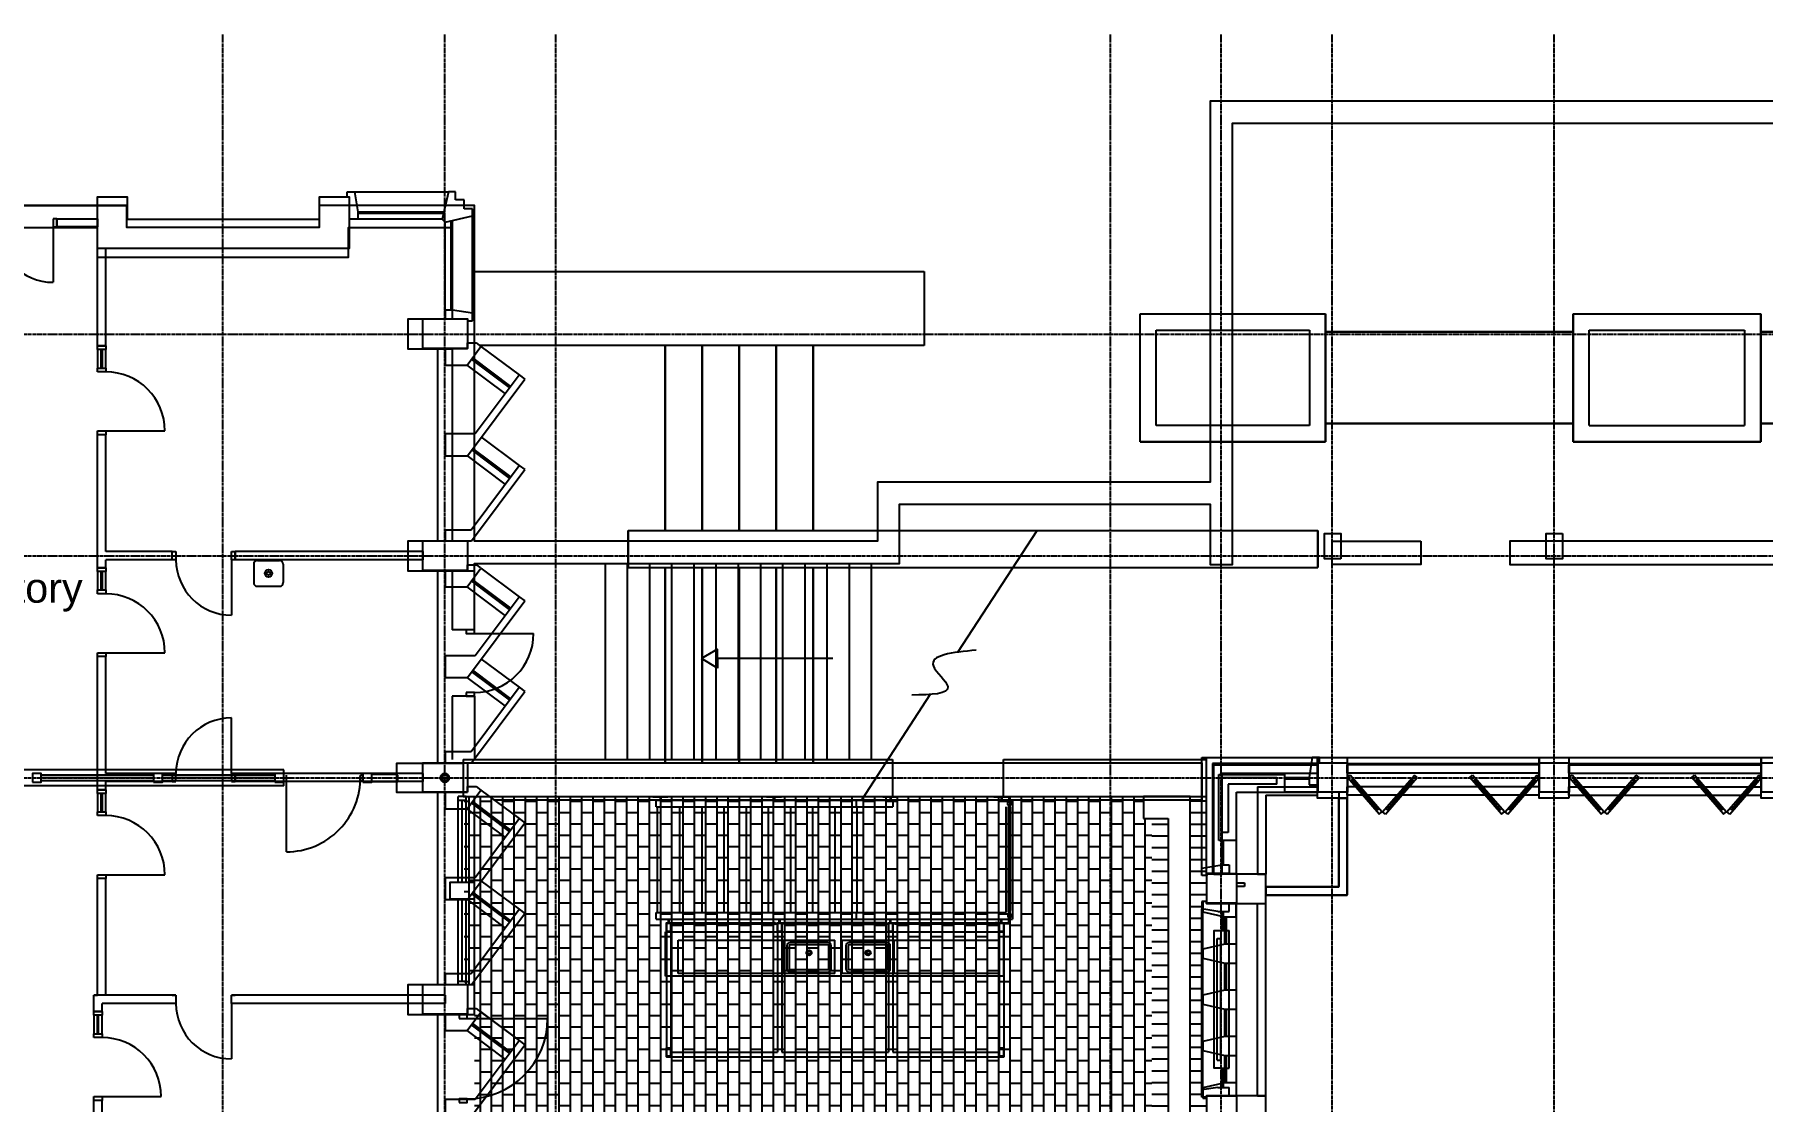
# Model space of a CAD drawing. Header units: millimetres. Extents: x -58291 to 85267, y -25390 to 74943.
# Drawn here: x -41080 to -17716, y 53401 to 67826 of the extents above; entities that cross this region are included whole.
import ezdxf

# ---------------------------------------------------------------- set-up
doc = ezdxf.new("R2010")
doc.units = ezdxf.units.MM
doc.linetypes.add('PCENTRE', pattern=[50.8, 31.75, -6.35, 6.35, -6.35])
doc.linetypes.add('PCENTRE2', pattern=[28.575, 19.05, -3.175, 3.175, -3.175])
for name, color, linetype in [('Basement 01 - Curtain Walls', 1, 'Continuous'), ('Basement 01 - Doors Windows and Openings', 1, 'Continuous'), ('Basement 01 - General', 1, 'Continuous'), ('Basement 01 - Hatch', 1, 'Continuous'), ('Basement 01 - Multi-View Blocks', 2, 'Continuous'), ('Basement 01 - Railings', 2, 'Continuous'), ('Basement 01 - Stairs', 8, 'Continuous'), ('Basement 01 - Structural Members', 5, 'Continuous'), ('Basement 01 - Text and Leaders', 1, 'Continuous'), ('Basement 01 - Walls', 3, 'Continuous'), ('Basement 02 - Multi-View Blocks', 2, 'Continuous'), ('Boundaries_and_building_grids', 140, 'PCENTRE2'), ('BRICK_WALLS_P4', 1, 'Continuous'), ('COLUMNS_P5', 5, 'Continuous'), ('DR', 8, 'Continuous'), ('LIFTS AND STAIRS', 8, 'Continuous'), ('SITE', 1, 'Continuous'), ('WA_EXT', 7, 'Continuous'), ('WN', 4, 'Continuous')]:
    doc.layers.add(name, color=color, linetype=linetype)
doc.styles.add('Arial1', font='arial.ttf')

msp = doc.modelspace()

# ---------------------------------------------------------------- hatches: boundary and pattern name
at = {"layer": 'Basement 01 - Hatch', "linetype": 'Continuous', "lineweight": -3}
h = msp.add_hatch(dxfattribs=at)
h.set_pattern_fill('AR-B816', color=8, scale=0.75, angle=90, style=0)
h.paths.add_polyline_path([(-26083, 57526), (-26083, 57226), (-25973, 57226), (-25973, 42852), (-26433, 42852), (-26433, 43459), (-26333, 43459), (-26333, 43859), (-27700, 45226), (-28100, 45226), (-28100, 45126), (-32466, 45126), (-32466, 45226), (-32866, 45226), (-34233, 43859), (-34233, 43476), (-34133, 43459), (-34133, 41476), (-34233, 41476), (-34233, 41296), (-35133, 41296), (-35133, 41476), (-35383, 41476), (-35383, 42576), (-35133, 42576), (-35133, 42976), (-35273, 42976), (-35273, 45576), (-35133, 45576), (-35133, 45976), (-35273, 45976), (-35273, 48576), (-35133, 48576), (-35133, 48976), (-35273, 48976), (-35273, 51576), (-35133, 51576), (-35133, 54976), (-35273, 54976), (-35273, 57526)])
h = msp.add_hatch(dxfattribs=at)
h.set_pattern_fill('ANSI31', color=8, scale=50, angle=315, style=0)
h.paths.add_polyline_path([(-25453, 57526), (-25233, 57526), (-25233, 56107), (-25283, 56107), (-25283, 53444), (-25233, 53444), (-25233, 53107), (-25283, 53107), (-25283, 50444), (-25233, 50444), (-25233, 50107), (-25283, 50107), (-25283, 47444), (-25233, 47444), (-25233, 42852), (-25453, 42852)])
h = msp.add_hatch(dxfattribs=at)
h.set_pattern_fill('ANSI31', color=8, scale=50, angle=315, style=0)
h.paths.add_polyline_path([(-25973, 57226), (-25753, 57226), (-25753, 42852), (-25973, 42852)])

# ---------------------------------------------------------------- linework, layer by layer
at = {"layer": 'Basement 01 - Curtain Walls', "color": 3, "linetype": 'Continuous', "lineweight": -3}
for p, q in [((-35283, 58026, -4600), (-35283, 57526, -4600)), ((-35283, 58026, -4600), (-29478, 58026, -4600)), ((-29478, 58026, -4600), (-29478, 57526, -4600)), ((-27978, 57526, -4600), (-27978, 58026, -4600)), ((-27978, 58026, -4600), (-25233, 58026, -4600)), ((-25233, 58051, -4600), (-23733, 58051, -4600)), ((-25233, 56476, -4600), (-25233, 58051, -4600)), ((-23733, 57971, -4600), (-25153, 57971, -4600)), ((-25153, 57971, -4600), (-25153, 56476, -4600)), ((-25133, 56476, -4600), (-25133, 57951, -4600)), ((-25133, 57951, -4600), (-23733, 57951, -4600)), ((-23733, 58051, -4600), (-23733, 57971, -4600)), ((-23733, 57841, -4600), (-23733, 57951, -4600)), ((-23333, 58051, -4600), (-23333, 57971, -4600)), ((-23333, 58051, -4600), (-20733, 58051, -4600)), ((-23333, 57971, -4600), (-20733, 57971, -4600)), ((-23333, 57841, -4600), (-23333, 57951, -4600)), ((-20733, 57951, -4600), (-23333, 57951, -4600)), ((-20733, 58051, -4600), (-20733, 57971, -4600)), ((-20733, 57841, -4600), (-20733, 57951, -4600)), ((-20333, 58051, -4600), (-20333, 57971, -4600)), ((-20333, 58051, -4600), (-17733, 58051, -4600)), ((-20333, 57971, -4600), (-17733, 57971, -4600)), ((-20333, 57841, -4600), (-20333, 57951, -4600)), ((-20333, 57951, -4600), (-17733, 57951, -4600)), ((-17733, 58051, -4600), (-17733, 57971, -4600)), ((-17733, 57841, -4600), (-17733, 57951, -4600)), ((-25023, 56476, -4600), (-25023, 57841, -4600)), ((-25023, 57841, -4600), (-23733, 57841, -4600)), ((-20733, 57841, -4600), (-23333, 57841, -4600)), ((-20333, 57841, -4600), (-17733, 57841, -4600)), ((-35283, 57526, -4600), (-29478, 57526, -4600)), ((-29478, 57526, -4600), (-27978, 57526, -4600)), ((-27978, 57526, -4600), (-25233, 57526, -4600)), ((-25153, 56476, -4600), (-25233, 56476, -4600)), ((-25133, 56476, -4600), (-25023, 56476, -4600)), ((-25283, 56107, -4600), (-25233, 56107, -4600)), ((-25283, 56107, -4600), (-25283, 55965, -4600)), ((-24833, 55897, -4600), (-24833, 56076, -4600)), ((-25283, 55965, -4600), (-24983, 55897, -4600)), ((-24983, 55897, -4600), (-24833, 55897, -4600)), ((-24983, 55529, -4600), (-25283, 55461, -4600)), ((-25283, 55461, -4600), (-25283, 55340, -4600)), ((-24833, 55529, -4600), (-24983, 55529, -4600)), ((-24833, 55529, -4600), (-24833, 55272, -4600)), ((-25283, 55340, -4600), (-24983, 55272, -4600)), ((-24983, 55272, -4600), (-24833, 55272, -4600)), ((-24983, 54904, -4600), (-25283, 54836, -4600)), ((-25283, 54836, -4600), (-25283, 54715, -4600)), ((-25283, 54715, -4600), (-24983, 54647, -4600)), ((-24833, 54904, -4600), (-24983, 54904, -4600)), ((-24983, 54647, -4600), (-24833, 54647, -4600)), ((-24983, 54279, -4600), (-25283, 54211, -4600)), ((-25283, 54211, -4600), (-25283, 54090, -4600)), ((-24833, 54279, -4600), (-24983, 54279, -4600)), ((-25283, 54090, -4600), (-24983, 54022, -4600)), ((-24983, 54022, -4600), (-24833, 54022, -4600)), ((-24983, 53654, -4600), (-25283, 53586, -4600)), ((-25283, 53586, -4600), (-25283, 53444, -4600)), ((-24833, 53654, -4600), (-24983, 53654, -4600)), ((-24833, 53654, -4600), (-24833, 53476, -4600)), ((-25283, 53444, -4600), (-25233, 53444, -4600)), ((-25233, 53476, -4600), (-24833, 53476, -4600)), ((-25233, 53444, -4600), (-25233, 53476, -4600))]:
    msp.add_line(p, q, dxfattribs=at)
at = {"layer": 'Basement 01 - Curtain Walls', "color": 3, "linetype": 'Continuous', "lineweight": -3, "elevation": -4600}
msp.add_lwpolyline([(-24833, 56076), (-25233, 56076), (-25233, 56107)], dxfattribs=at)
at = {"layer": 'Basement 01 - Doors Windows and Openings', "color": 1, "linetype": 'Continuous', "lineweight": -3}
for p, q in [((-35133, 59729, -4600), (-34333, 59729, -4600)), ((-25283, 53586, -4600), (-25283, 55965, -4600)), ((-24983, 55529, -4600), (-24983, 55897, -4600)), ((-24963, 55529, -4600), (-24963, 55897, -4600)), ((-24833, 55897, -4600), (-24833, 53654, -4600)), ((-24983, 54904, -4600), (-24983, 55272, -4600)), ((-24963, 54904, -4600), (-24963, 55272, -4600)), ((-24833, 55272, -4600), (-24833, 54904, -4600)), ((-35230, 54524, -4600), (-34142, 54524, -4600)), ((-24983, 54279, -4600), (-24983, 54647, -4600)), ((-24963, 54279, -4600), (-24963, 54647, -4600)), ((-24833, 54647, -4600), (-24833, 54279, -4600)), ((-24983, 53654, -4600), (-24983, 54022, -4600)), ((-24963, 53654, -4600), (-24963, 54022, -4600)), ((-24833, 54022, -4600), (-24833, 53654, -4600))]:
    msp.add_line(p, q, dxfattribs=at)
at = {"layer": 'Basement 01 - Doors Windows and Openings', "color": 1, "linetype": 'Continuous', "ltscale": 0.2}
for p, q in [((-39470, 57814, -4600), (-40990, 57814, -4600)), ((-39470, 57776, -4600), (-40990, 57776, -4600)), ((-39470, 57738, -4600), (-40990, 57738, -4600)), ((-37830, 57814, -4600), (-39350, 57814, -4600)), ((-37830, 57776, -4600), (-39350, 57776, -4600)), ((-37830, 57738, -4600), (-39350, 57738, -4600))]:
    msp.add_line(p, q, dxfattribs=at)
at = {"layer": 'Basement 01 - Doors Windows and Openings', "color": 1, "linetype": 'Continuous', "lineweight": -3, "ltscale": 0.2}
for p, q in [((-37710, 57738, -4600), (-37710, 57814, -4600)), ((-37675, 57738, -4600), (-37675, 57814, -4600)), ((-37675, 56776, -4600), (-37675, 57814, -4600))]:
    msp.add_line(p, q, dxfattribs=at)
at = {"layer": 'Basement 01 - Doors Windows and Openings', "color": 1, "linetype": 'Continuous'}
for p, q in [((-35353, 56361, -4600), (-35353, 57526, -4600)), ((-35243, 57526, -4600), (-35353, 57526, -4600)), ((-35243, 56361, -4600), (-35243, 57526, -4600)), ((-35133, 54976, -4600), (-35133, 57526, -4600)), ((-35353, 57476, -4600), (-35243, 57476, -4600)), ((-35298, 56361, -4600), (-35298, 57476, -4600)), ((-35353, 54976, -4600), (-35353, 56141, -4600)), ((-35298, 55026, -4600), (-35298, 56141, -4600)), ((-35243, 54976, -4600), (-35243, 56141, -4600)), ((-35353, 55026, -4600), (-35243, 55026, -4600)), ((-35243, 54976, -4600), (-35353, 54976, -4600))]:
    msp.add_line(p, q, dxfattribs=at)
at = {"layer": 'Basement 01 - Doors Windows and Openings', "color": 1, "linetype": 'Continuous', "lineweight": -3, "elevation": -4600}
for points in [[(-35243, 59779), (-35243, 59729), (-35133, 59729), (-35133, 59779), (-35243, 59779)], [(-35243, 58929), (-35243, 58879), (-35133, 58879), (-35133, 58929), (-35243, 58929)]]:
    msp.add_lwpolyline(points, dxfattribs=at)
at = {"layer": 'Basement 01 - Doors Windows and Openings', "color": 1, "linetype": 'Continuous', "lineweight": -3, "ltscale": 0.2, "elevation": -4600}
for points in [[(-36675, 57814), (-36640, 57814), (-36640, 57738), (-36675, 57738)], [(-35340, 54524), (-35230, 54524), (-35230, 54574), (-35340, 54574)], [(-35340, 53386), (-35230, 53386), (-35230, 53436), (-35340, 53436)]]:
    msp.add_lwpolyline(points, close=True, dxfattribs=at)
at = {"layer": 'Basement 01 - Doors Windows and Openings', "color": 1, "linetype": 'Continuous', "lineweight": -3}
for centre, radius in [((-35133, 59729, -4600), 800), ((-35230, 54524, -4600), 1088)]:
    msp.add_arc(centre, radius, 270, 0, dxfattribs=at)
at = {"layer": 'Basement 01 - Doors Windows and Openings', "color": 1, "linetype": 'Continuous', "lineweight": -3, "ltscale": 0.2}
msp.add_arc((-37675, 57776, -4600), 1000, 270, 1.0888, dxfattribs=at)
at = {"layer": 'Basement 01 - General', "color": 2, "linetype": 'Continuous', "lineweight": -3}
for p, q in [((-26083, 57526, -4600), (-26083, 57226, -4600)), ((-25453, 57526, -4600), (-26083, 57526, -4600)), ((-25453, 42852, -4600), (-25453, 57526, -4600)), ((-26083, 57226, -4600), (-25753, 57226, -4600)), ((-25753, 57226, -4600), (-25753, 42852, -4600))]:
    msp.add_line(p, q, dxfattribs=at)
at = {"layer": 'Basement 01 - Multi-View Blocks', "color": 2, "linetype": 'Continuous', "lineweight": -3, "ltscale": 0.2}
for p, q in [((-38117, 60666, -4600), (-38117, 60416, -4600)), ((-38067, 60716, -4600), (-37767, 60716, -4600)), ((-37717, 60666, -4600), (-37717, 60416, -4600)), ((-38067, 60366, -4600), (-37767, 60366, -4600))]:
    msp.add_line(p, q, dxfattribs=at)
for radius in [50, 25]:
    msp.add_circle((-37917, 60541, -4600), radius, dxfattribs=at)
for centre, start, end in [((-38067, 60666, -4600), 90, 180), ((-37767, 60666, -4600), 0, 90), ((-38067, 60416, -4600), 180, 270), ((-37767, 60416, -4600), 270, 0)]:
    msp.add_arc(centre, 50, start, end, dxfattribs=at)
at = {"layer": 'Basement 01 - Railings', "ltscale": 5}
for p, q in [((-32535, 55696, -4600), (-32535, 54126, -4600)), ((-32475, 55696, -4600), (-32475, 54126, -4600)), ((-31035, 55696, -4600), (-31035, 54066, -4600)), ((-30975, 55696, -4600), (-30975, 54066, -4600)), ((-29535, 55696, -4600), (-29535, 54066, -4600)), ((-29475, 55696, -4600), (-29475, 54066, -4600)), ((-28035, 55696, -4600), (-28035, 54006, -4600)), ((-27975, 55696, -4600), (-27975, 54006, -4600)), ((-32535, 54006, -4600), (-32475, 54006, -4600)), ((-32475, 54066, -4600), (-31035, 54066, -4600)), ((-32475, 54006, -4600), (-28035, 54006, -4600)), ((-30975, 54066, -4600), (-29535, 54066, -4600)), ((-30350, 54006, -4600), (-30270, 54006, -4600)), ((-29475, 54066, -4600), (-28035, 54066, -4600)), ((-28035, 54006, -4600), (-27975, 54006, -4600))]:
    msp.add_line(p, q, dxfattribs=at)
at = {"layer": 'Basement 01 - Railings', "ltscale": 0.2, "elevation": -4600}
for points in [[(-32475, 54126), (-32475, 54006), (-32535, 54006), (-32535, 54126)], [(-32480, 54121), (-32480, 54011), (-32530, 54011), (-32530, 54121)], [(-27975, 54126), (-27975, 54006), (-28035, 54006), (-28035, 54126)], [(-27980, 54121), (-27980, 54011), (-28030, 54011), (-28030, 54121)]]:
    msp.add_lwpolyline(points, close=True, dxfattribs=at)
at = {"layer": 'Basement 01 - Stairs', "color": 8, "linetype": 'Continuous', "lineweight": -3}
for p, q in [((-33366, 60676, -4600), (-33366, 58026, -4600)), ((-33066, 60676, -4600), (-33066, 58026, -4600)), ((-32766, 60676, -4600), (-32766, 58026, -4600)), ((-32466, 60676, -4600), (-32466, 58026, -4600)), ((-32166, 60676, -4600), (-32166, 58026, -4600)), ((-31866, 60676, -4600), (-31866, 58026, -4600)), ((-31566, 60676, -4600), (-31566, 58026, -4600)), ((-31266, 60676, -4600), (-31266, 58026, -4600)), ((-30966, 60676, -4600), (-30966, 58026, -4600)), ((-30666, 60676, -4600), (-30666, 58026, -4600)), ((-30366, 60676, -4600), (-30366, 58026, -4600)), ((-30066, 60661, -4600), (-30066, 58026, -4600)), ((-29766, 60676, -4600), (-29766, 58026, -4600)), ((-31845, 59517, -4600), (-32060, 59389, -4600)), ((-31845, 59261, -4600), (-32060, 59389, -4600)), ((-31845, 59389, -4600), (-31845, 59517, -4600)), ((-31845, 59389, -4600), (-31845, 59261, -4600)), ((-30286, 59389, -4600), (-31845, 59389, -4600))]:
    msp.add_line(p, q, dxfattribs=at)
at = {"layer": 'Basement 01 - Stairs', "color": 5, "ltscale": 0.2}
for p, q in [((-32620, 57516, -4600), (-32620, 57476, -4600)), ((-32610, 57516, -4600), (-32610, 57476, -4600)), ((-31084, 57516, -4600), (-31084, 57476, -4600)), ((-31074, 57516, -4600), (-31074, 57476, -4600)), ((-29510, 57516, -4600), (-29510, 57476, -4600)), ((-29500, 57516, -4600), (-29500, 57476, -4600)), ((-28010, 57516, -4600), (-28010, 57476, -4600)), ((-28000, 57516, -4600), (-28000, 57476, -4600)), ((-32510, 55816, -4600), (-32510, 55866, -4600)), ((-32500, 55816, -4600), (-32500, 55866, -4600)), ((-31010, 55816, -4600), (-31010, 55866, -4600)), ((-31000, 55816, -4600), (-31000, 55866, -4600)), ((-29510, 55816, -4600), (-29510, 55866, -4600)), ((-29500, 55816, -4600), (-29500, 55866, -4600)), ((-28010, 55816, -4600), (-28010, 55866, -4600)), ((-28000, 55816, -4600), (-28000, 55866, -4600))]:
    msp.add_line(p, q, dxfattribs=at)
at = {"layer": 'Basement 01 - Stairs', "color": 8}
for p, q in [((-27905, 57526, -4600), (-27905, 57451, -4600)), ((-27895, 57526, -4600), (-27895, 57451, -4600)), ((-27910, 55961, -4600), (-27910, 57378, -4600)), ((-27905, 57381, -4600), (-27905, 57411, -4600)), ((-27895, 57381, -4600), (-27895, 57411, -4600)), ((-27890, 57361, -4600), (-27890, 55981, -4600)), ((-27905, 55961, -4600), (-27905, 55931, -4600)), ((-27905, 55811, -4600), (-27905, 55891, -4600)), ((-27895, 55961, -4600), (-27895, 55931, -4600)), ((-27895, 55801, -4600), (-27895, 55891, -4600)), ((-32445, 55811, -4600), (-32475, 55811, -4600)), ((-32445, 55801, -4600), (-32475, 55801, -4600)), ((-31065, 55796, -4600), (-32442, 55796, -4600)), ((-32425, 55816, -4600), (-31085, 55816, -4600)), ((-31065, 55811, -4600), (-31035, 55811, -4600)), ((-31065, 55801, -4600), (-31035, 55801, -4600)), ((-30945, 55811, -4600), (-30975, 55811, -4600)), ((-30945, 55801, -4600), (-30975, 55801, -4600)), ((-30945, 55796, -4600), (-29568, 55796, -4600)), ((-29585, 55816, -4600), (-30925, 55816, -4600)), ((-29565, 55811, -4600), (-29535, 55811, -4600)), ((-29565, 55801, -4600), (-29535, 55801, -4600)), ((-29445, 55811, -4600), (-29475, 55811, -4600)), ((-29445, 55801, -4600), (-29475, 55801, -4600)), ((-28065, 55796, -4600), (-29442, 55796, -4600)), ((-29425, 55816, -4600), (-28085, 55816, -4600)), ((-28065, 55811, -4600), (-28035, 55811, -4600)), ((-28065, 55801, -4600), (-28035, 55801, -4600)), ((-27905, 55811, -4600), (-27975, 55811, -4600)), ((-27895, 55801, -4600), (-27975, 55801, -4600))]:
    msp.add_line(p, q, dxfattribs=at)
at = {"layer": 'Basement 01 - Stairs', "ltscale": 0.2}
for p, q in [((-32675, 57386, -4600), (-32675, 57476, -4600)), ((-32675, 57476, -4600), (-29475, 57476, -4600)), ((-32675, 57386, -4600), (-29475, 57386, -4600)), ((-32655, 55956, -4600), (-32655, 57386, -4600)), ((-32355, 55956, -4600), (-32355, 57386, -4600)), ((-32055, 55956, -4600), (-32055, 57386, -4600)), ((-31755, 55956, -4600), (-31755, 57386, -4600)), ((-31455, 55956, -4600), (-31455, 57386, -4600)), ((-31155, 55956, -4600), (-31155, 57386, -4600)), ((-30855, 55956, -4600), (-30855, 57386, -4600)), ((-30555, 55956, -4600), (-30555, 57386, -4600)), ((-30255, 55956, -4600), (-30255, 57386, -4600)), ((-29965, 57386, -4600), (-29965, 57476, -4600)), ((-29955, 55956, -4600), (-29955, 57386, -4600)), ((-28065, 57476, -4600), (-29475, 57476, -4600)), ((-29475, 57476, -4600), (-29475, 57386, -4600)), ((-28035, 57476, -4600), (-27855, 57476, -4600)), ((-27945, 57386, -4600), (-27945, 55956, -4600)), ((-27855, 57476, -4600), (-27855, 55866, -4600)), ((-32675, 55956, -4600), (-27945, 55956, -4600)), ((-32675, 55866, -4600), (-32675, 55956, -4600)), ((-32675, 55866, -4600), (-27855, 55866, -4600)), ((-29965, 55866, -4600), (-29965, 55956, -4600))]:
    msp.add_line(p, q, dxfattribs=at)
at = {"layer": 'Basement 01 - Stairs'}
for p, q in [((-27899, 57378, -4600), (-27899, 55964, -4600)), ((-27896, 57378, -4600), (-27896, 55964, -4600)), ((-32442, 55810, -4600), (-31068, 55810, -4600)), ((-32442, 55807, -4600), (-31068, 55807, -4600)), ((-29568, 55810, -4600), (-30942, 55810, -4600)), ((-29568, 55807, -4600), (-30942, 55807, -4600)), ((-29442, 55810, -4600), (-28068, 55810, -4600)), ((-29442, 55807, -4600), (-28068, 55807, -4600))]:
    msp.add_line(p, q, dxfattribs=at)
at = {"layer": 'Basement 01 - Stairs', "color": 5, "ltscale": 0.2, "elevation": -4600}
for points in [[(-32515, 57516), (-32715, 57516), (-32715, 57526), (-32515, 57526)], [(-30979, 57516), (-31179, 57516), (-31179, 57526), (-30979, 57526)], [(-29405, 57516), (-29605, 57516), (-29605, 57526), (-29405, 57526)], [(-27905, 57516), (-28105, 57516), (-28105, 57526), (-27905, 57526)]]:
    msp.add_lwpolyline(points, close=True, dxfattribs=at)
at = {"layer": 'Basement 01 - Stairs', "ltscale": 0.2, "elevation": -4600}
for points in [[(-27920, 57451), (-27880, 57451), (-27880, 57411), (-27920, 57411)], [(-27890, 57361), (-27893, 57361), (-27893, 57378), (-27910, 57378), (-27910, 57381), (-27890, 57381)], [(-27920, 55891), (-27880, 55891), (-27880, 55931), (-27920, 55931)], [(-27890, 55981), (-27893, 55981), (-27893, 55964), (-27910, 55964), (-27910, 55961), (-27890, 55961)], [(-32475, 55816), (-32475, 55696), (-32535, 55696), (-32535, 55816)], [(-32480, 55811), (-32480, 55701), (-32530, 55701), (-32530, 55811)], [(-32425, 55816), (-32425, 55813), (-32442, 55813), (-32442, 55796), (-32445, 55796), (-32445, 55816)], [(-31085, 55816), (-31085, 55813), (-31068, 55813), (-31068, 55796), (-31065, 55796), (-31065, 55816)], [(-30975, 55816), (-30975, 55696), (-31035, 55696), (-31035, 55816)], [(-30980, 55811), (-30980, 55701), (-31030, 55701), (-31030, 55811)], [(-30925, 55816), (-30925, 55813), (-30942, 55813), (-30942, 55796), (-30945, 55796), (-30945, 55816)], [(-29585, 55816), (-29585, 55813), (-29568, 55813), (-29568, 55796), (-29565, 55796), (-29565, 55816)], [(-29475, 55816), (-29475, 55696), (-29535, 55696), (-29535, 55816)], [(-29480, 55811), (-29480, 55701), (-29530, 55701), (-29530, 55811)], [(-29425, 55816), (-29425, 55813), (-29442, 55813), (-29442, 55796), (-29445, 55796), (-29445, 55816)], [(-28085, 55816), (-28085, 55813), (-28068, 55813), (-28068, 55796), (-28065, 55796), (-28065, 55816)], [(-27975, 55816), (-27975, 55696), (-28035, 55696), (-28035, 55816)], [(-27980, 55811), (-27980, 55701), (-28030, 55701), (-28030, 55811)]]:
    msp.add_lwpolyline(points, close=True, dxfattribs=at)
at = {"layer": 'Basement 01 - Structural Members', "color": 5, "linetype": 'Continuous', "lineweight": -3, "extrusion": (0, 0, -1), "elevation": 4600}
for points in [[(-7917, 66926), (25183, 66926), (25183, 61776), (29683, 61776), (29683, 60976), (35133, 60976), (35133, 65516), (37233, 65516), (37233, 65216), (39833, 65216), (39833, 65516)], [(42833, 65216), (40233, 65216), (40233, 64816), (36833, 64816), (36833, 65216), (35433, 65216), (35433, 63976), (36033, 63976), (36033, 63576), (35433, 63576), (35433, 60976), (36033, 60976), (36033, 60576), (35133, 60576), (35133, 60676), (29383, 60676), (29383, 61476), (25183, 61476), (25183, 60661), (24883, 60661), (24883, 66626), (-7617, 66626)], [(43233, 65216), (43233, 65516), (39833, 65516), (43233, 65516), (43233, 65216), (45733, 65216), (45733, 65516), (47933, 65516), (47933, 60976), (50633, 60976), (50633, 36476)]]:
    msp.add_lwpolyline(points, dxfattribs=at)
for points in [[(22333, 60976), (22333, 60661), (23533, 60661), (23533, 60976)], [(16933, 60976), (21133, 60976), (21133, 60661), (16933, 60661)]]:
    msp.add_lwpolyline(points, close=True, dxfattribs=at)
at = {"layer": 'Basement 01 - Structural Members', "color": 5, "linetype": 'Continuous', "lineweight": -3, "elevation": -4600}
for points in [[(-35283, 57976), (-35283, 57576), (-36183, 57576), (-36183, 57976), (-35283, 57976)], [(-23333, 57501), (-23733, 57501), (-23733, 58051), (-23333, 58051), (-23333, 57501)], [(-20333, 57501), (-20733, 57501), (-20733, 58051), (-20333, 58051), (-20333, 57501)], [(-17333, 57501), (-17733, 57501), (-17733, 58051), (-17333, 58051), (-17333, 57501)], [(-35133, 54576), (-35133, 54976), (-36033, 54976), (-36033, 54576), (-35133, 54576)]]:
    msp.add_lwpolyline(points, dxfattribs=at)
for points in [[(-25233, 56076), (-24433, 56076), (-24433, 56476), (-25233, 56476)], [(-24433, 56476), (-25233, 56476), (-25233, 56076), (-24433, 56076)], [(-25233, 53076), (-24433, 53076), (-24433, 53476), (-25233, 53476)]]:
    msp.add_lwpolyline(points, close=True, dxfattribs=at)
at = {"layer": 'Basement 01 - Structural Members', "color": 5, "linetype": 'Continuous', "lineweight": -3}
msp.add_circle((-35533, 57776, -4600), 50, dxfattribs=at)
at = {"layer": 'Basement 01 - Walls', "color": 3, "linetype": 'Continuous', "lineweight": -3}
for p, q in [((-35433, 60576, -4600), (-35433, 59779, -4600)), ((-35133, 59779, -4600), (-35133, 60576, -4600)), ((-35133, 59779, -4600), (-35433, 59779, -4600)), ((-35133, 58879, -4600), (-35433, 58879, -4600)), ((-35433, 58879, -4600), (-35433, 58026, -4600)), ((-35133, 58879, -4600), (-35133, 58026, -4600)), ((-24543, 57653, -4600), (-23733, 57653, -4600)), ((-24543, 57653, -4600), (-24543, 56476, -4600)), ((-24433, 57543, -4600), (-23733, 57543, -4600)), ((-24433, 57543, -4600), (-24433, 56476, -4600)), ((-23733, 57543, -4600), (-23733, 57653, -4600)), ((-23443, 57501, -4600), (-23333, 57501, -4600)), ((-23443, 56301, -4600), (-23443, 57501, -4600)), ((-23333, 57543, -4600), (-23333, 57653, -4600)), ((-20733, 57653, -4600), (-23333, 57653, -4600)), ((-20733, 57543, -4600), (-23333, 57543, -4600)), ((-23333, 56191, -4600), (-23333, 57501, -4600)), ((-20733, 57543, -4600), (-20733, 57653, -4600)), ((-20333, 57543, -4600), (-20333, 57653, -4600)), ((-20333, 57653, -4600), (-17733, 57653, -4600)), ((-20333, 57543, -4600), (-17733, 57543, -4600)), ((-17733, 57543, -4600), (-17733, 57653, -4600)), ((-24543, 56476, -4600), (-24433, 56476, -4600)), ((-24543, 56076, -4600), (-24433, 56076, -4600)), ((-24543, 53476, -4600), (-24543, 56076, -4600)), ((-24433, 56191, -4600), (-24433, 56301, -4600)), ((-24433, 56301, -4600), (-23443, 56301, -4600)), ((-24433, 56191, -4600), (-23333, 56191, -4600)), ((-24433, 53476, -4600), (-24433, 56076, -4600)), ((-24543, 53476, -4600), (-24433, 53476, -4600))]:
    msp.add_line(p, q, dxfattribs=at)
at = {"layer": 'Basement 01 - Walls', "color": 3, "linetype": 'Continuous', "lineweight": -3, "ltscale": 0.2}
for p, q in [((-37710, 57886, -4600), (-44390, 57886, -4600)), ((-37710, 57666, -4600), (-37710, 57886, -4600)), ((-36520, 57826, -4600), (-36170, 57826, -4600)), ((-36520, 57726, -4600), (-36170, 57726, -4600)), ((-36170, 57738, -4600), (-36170, 57814, -4600)), ((-37710, 57666, -4600), (-44390, 57666, -4600))]:
    msp.add_line(p, q, dxfattribs=at)
at = {"layer": 'Basement 01 - Walls', "color": 3, "linetype": 'Continuous', "lineweight": -3, "ltscale": 0.2, "elevation": -4600}
for points in [[(-41110, 57716), (-40990, 57716), (-40990, 57836), (-41110, 57836)], [(-39470, 57716), (-39350, 57716), (-39350, 57836), (-39470, 57836)], [(-37830, 57716), (-37710, 57716), (-37710, 57836), (-37830, 57836)], [(-36640, 57716), (-36520, 57716), (-36520, 57836), (-36640, 57836)], [(-35463, 56141), (-35133, 56141), (-35133, 56361), (-35463, 56361)]]:
    msp.add_lwpolyline(points, close=True, dxfattribs=at)
at = {"layer": 'Basement 02 - Multi-View Blocks', "color": 2, "linetype": 'Continuous', "ltscale": 0.2}
for p, q in [((-32548, 55096, -4600), (-32548, 55696, -4600)), ((-32548, 55696, -4600), (-27978, 55696, -4600)), ((-27978, 55696, -4600), (-27978, 55096, -4600)), ((-32378, 55581, -4600), (-30258, 55581, -4600)), ((-32378, 55131, -4600), (-32378, 55581, -4600)), ((-30958, 55131, -4600), (-30958, 55581, -4600)), ((-30908, 55506, -4600), (-30908, 55196, -4600)), ((-30876, 55507, -4600), (-30876, 55195, -4600)), ((-30352, 55519, -4600), (-30864, 55519, -4600)), ((-30353, 55551, -4600), (-30863, 55551, -4600)), ((-30340, 55195, -4600), (-30340, 55507, -4600)), ((-30308, 55196, -4600), (-30308, 55506, -4600)), ((-30258, 55131, -4600), (-30258, 55581, -4600)), ((-30158, 55581, -4600), (-28038, 55581, -4600)), ((-30158, 55131, -4600), (-30158, 55581, -4600)), ((-30109, 55506, -4600), (-30109, 55196, -4600)), ((-30077, 55507, -4600), (-30077, 55195, -4600)), ((-29553, 55519, -4600), (-30065, 55519, -4600)), ((-29554, 55551, -4600), (-30064, 55551, -4600)), ((-29541, 55195, -4600), (-29541, 55507, -4600)), ((-29509, 55196, -4600), (-29509, 55506, -4600)), ((-29458, 55131, -4600), (-29458, 55581, -4600)), ((-28038, 55581, -4600), (-28038, 55131, -4600)), ((-30864, 55183, -4600), (-30352, 55183, -4600)), ((-30863, 55151, -4600), (-30353, 55151, -4600)), ((-30065, 55183, -4600), (-29553, 55183, -4600)), ((-30064, 55151, -4600), (-29554, 55151, -4600)), ((-27978, 55096, -4600), (-32548, 55096, -4600)), ((-30258, 55131, -4600), (-32378, 55131, -4600)), ((-28038, 55131, -4600), (-30158, 55131, -4600))]:
    msp.add_line(p, q, dxfattribs=at)
for centre, radius in [((-30608, 55411, -4600), 35), ((-30608, 55411, -4600), 20), ((-29809, 55411, -4600), 35), ((-29809, 55411, -4600), 20)]:
    msp.add_circle(centre, radius, dxfattribs=at)
for centre, radius, start, end in [((-30863, 55506, -4600), 45, 90, 180), ((-30864, 55507, -4600), 12, 90, 180), ((-30353, 55506, -4600), 45, 0, 90), ((-30352, 55507, -4600), 12, 0, 90), ((-30064, 55506, -4600), 45, 90, 180), ((-30065, 55507, -4600), 12, 90, 180), ((-29554, 55506, -4600), 45, 0, 90), ((-29553, 55507, -4600), 12, 0, 90), ((-30863, 55196, -4600), 45, 180, 270), ((-30864, 55195, -4600), 12, 180, 270), ((-30353, 55196, -4600), 45, 270, 0), ((-30352, 55195, -4600), 12, 270, 0), ((-30064, 55196, -4600), 45, 180, 270), ((-30065, 55195, -4600), 12, 180, 270), ((-29554, 55196, -4600), 45, 270, 0), ((-29553, 55195, -4600), 12, 270, 0)]:
    msp.add_arc(centre, radius, start, end, dxfattribs=at)
at = {"layer": 'Boundaries_and_building_grids', "color": 140, "linetype": 'PCENTRE', "lineweight": -3}
for p, q in [((-38533, -17978), (-38533, 67826)), ((-35533, -17978), (-35533, 67826)), ((-34033, -17978), (-34033, 67826)), ((-26533, -17978), (-26533, 67826)), ((-25033, -17978), (-25033, 67826)), ((-23533, -17978), (-23533, 67826)), ((-20533, -17978), (-20533, 67826)), ((-52891, 63776), (50767, 63776)), ((-52891, 60776), (50767, 60776)), ((-52891, 57776), (50767, 57776))]:
    msp.add_line(p, q, dxfattribs=at)
at = {"layer": 'BRICK_WALLS_P4', "linetype": 'Continuous'}
for p, q in [((-40780, 65336), (-40228, 65336)), ((-40780, 65336), (-40780, 65226)), ((-40228, 65226), (-40780, 65226)), ((-40238, 65226), (-40228, 65226)), ((-40228, 65336), (-40228, 65226)), ((-40118, 64931), (-40228, 64931)), ((-40228, 63616), (-40228, 64931)), ((-40118, 63616), (-40118, 64931)), ((-40118, 63616), (-40228, 63616)), ((-40118, 62416), (-40228, 62416)), ((-40228, 60616), (-40228, 62416)), ((-40118, 60836), (-40118, 62416)), ((-39218, 60836), (-40118, 60836)), ((-39218, 60726), (-39218, 60836)), ((-38368, 60726), (-38368, 60836)), ((-35828, 60836), (-38368, 60836)), ((-35828, 60836), (-35828, 60726)), ((-40118, 60616), (-40228, 60616)), ((-40118, 60616), (-40118, 60726)), ((-39218, 60726), (-40118, 60726)), ((-35828, 60726), (-38368, 60726)), ((-40118, 59416), (-40228, 59416)), ((-40228, 57616), (-40228, 59416)), ((-40118, 57836), (-40118, 59416)), ((-39218, 57836), (-40118, 57836)), ((-39218, 57726), (-40118, 57726)), ((-40118, 57616), (-40118, 57726)), ((-39218, 57836), (-39218, 57726)), ((-38368, 57836), (-38368, 57726)), ((-35828, 57836), (-38368, 57836)), ((-35828, 57726), (-38368, 57726)), ((-35828, 57836), (-35828, 57726)), ((-40118, 57616), (-40228, 57616)), ((-23438, 56306), (-23438, 57581)), ((-23328, 56196), (-23328, 57581)), ((-40228, 54836), (-40228, 56416)), ((-40118, 56416), (-40228, 56416)), ((-40118, 54836), (-40118, 56416)), ((-24428, 56306), (-23438, 56306)), ((-24428, 56196), (-24428, 56306)), ((-24428, 56196), (-23328, 56196)), ((-40278, 54616), (-40278, 54836)), ((-40278, 54836), (-40228, 54836)), ((-39168, 54836), (-40278, 54836)), ((-40168, 54616), (-40168, 54726)), ((-39168, 54726), (-40168, 54726)), ((-35528, 54836), (-38418, 54836)), ((-35528, 54726), (-38418, 54726)), ((-35528, 54836), (-35528, 54726)), ((-40168, 54616), (-40278, 54616)), ((-40168, 53416), (-40278, 53416)), ((-40278, 51616), (-40278, 53416)), ((-40168, 51836), (-40168, 53416))]:
    msp.add_line(p, q, dxfattribs=at)
at = {"layer": 'COLUMNS_P5', "linetype": 'Continuous', "lineweight": -3}
for points in [[(-39828, 65331), (-37228, 65331), (-37228, 65631), (-36828, 65631), (-36828, 64931), (-40228, 64931), (-40228, 65631), (-39828, 65631)], [(-35828, 63581), (-35828, 63981), (-35228, 63981), (-35228, 63581)], [(-23418, 60736), (-23638, 60736), (-23638, 61081), (-23418, 61081)], [(-20418, 61081), (-20418, 60736), (-20638, 60736), (-20638, 61081)], [(-35828, 60981), (-35228, 60981), (-35228, 60581), (-35828, 60581)], [(-35228, 57581), (-35828, 57581), (-35828, 57981), (-35228, 57981)], [(-23728, 57581), (-23728, 57981), (-23328, 57981), (-23328, 57581)], [(-20328, 57981), (-20328, 57581), (-20728, 57581), (-20728, 57981)], [(-17728, 57981), (-17328, 57981), (-17328, 57581), (-17728, 57581)], [(-25228, 56081), (-25228, 56481), (-24828, 56481), (-24828, 56081)], [(-35828, 54981), (-35228, 54981), (-35228, 54581), (-35828, 54581)], [(-24828, 53081), (-25228, 53081), (-25228, 53481), (-24828, 53481)]]:
    msp.add_lwpolyline(points, close=True, dxfattribs=at)
at = {"layer": 'COLUMNS_P5', "linetype": 'Continuous', "lineweight": 50}
msp.add_circle((-35533, 57776), 50, dxfattribs=at)
at = {"layer": 'DR', "linetype": 'Continuous'}
for p, q in [((-40830, 65336), (-40830, 65226)), ((-40780, 65336), (-40830, 65336)), ((-40830, 65226), (-40830, 64476)), ((-40830, 65226), (-40780, 65226)), ((-40780, 65226), (-40780, 65336)), ((-40228, 63616), (-40118, 63616)), ((-40228, 63566), (-40228, 63616)), ((-40118, 63566), (-40228, 63566)), ((-40118, 63616), (-40118, 63566)), ((-40228, 63266), (-40228, 63316)), ((-40228, 63316), (-40118, 63316)), ((-40118, 63266), (-40228, 63266)), ((-40118, 63316), (-40118, 63266)), ((-40228, 62416), (-40228, 62466)), ((-40228, 62466), (-40118, 62466)), ((-40118, 62416), (-40228, 62416)), ((-40118, 62466), (-39318, 62466)), ((-40118, 62466), (-40118, 62416)), ((-39218, 60836), (-39168, 60836)), ((-39218, 60726), (-39218, 60836)), ((-39168, 60836), (-39168, 60726)), ((-38418, 60726), (-38418, 60836)), ((-38418, 60836), (-38368, 60836)), ((-38368, 60836), (-38368, 60726)), ((-40228, 60616), (-40118, 60616)), ((-40228, 60566), (-40228, 60616)), ((-40118, 60566), (-40228, 60566)), ((-40118, 60616), (-40118, 60566)), ((-39168, 60726), (-39218, 60726)), ((-38418, 60726), (-38418, 59976)), ((-38368, 60726), (-38418, 60726)), ((-40228, 60316), (-40118, 60316)), ((-40228, 60266), (-40228, 60316)), ((-40118, 60316), (-40118, 60266)), ((-40118, 60266), (-40228, 60266)), ((-40228, 59466), (-40118, 59466)), ((-40228, 59416), (-40228, 59466)), ((-40118, 59416), (-40228, 59416)), ((-40118, 59466), (-39318, 59466)), ((-40118, 59466), (-40118, 59416)), ((-38418, 57836), (-38418, 58586)), ((-39218, 57836), (-39218, 57726)), ((-39168, 57836), (-39218, 57836)), ((-39218, 57726), (-39168, 57726)), ((-39168, 57726), (-39168, 57836)), ((-38418, 57836), (-38418, 57726)), ((-38368, 57836), (-38418, 57836)), ((-38418, 57726), (-38368, 57726)), ((-38368, 57726), (-38368, 57836)), ((-40228, 57616), (-40118, 57616)), ((-40228, 57566), (-40228, 57616)), ((-40118, 57566), (-40228, 57566)), ((-40118, 57616), (-40118, 57566)), ((-40228, 57316), (-40118, 57316)), ((-40228, 57266), (-40228, 57316)), ((-40118, 57266), (-40228, 57266)), ((-40118, 57316), (-40118, 57266)), ((-40228, 56466), (-40118, 56466)), ((-40228, 56416), (-40228, 56466)), ((-40118, 56416), (-40228, 56416)), ((-40118, 56466), (-39318, 56466)), ((-40118, 56466), (-40118, 56416)), ((-24828, 56356), (-24718, 56356)), ((-24718, 56356), (-24718, 56306)), ((-24718, 56306), (-24828, 56306)), ((-39218, 54836), (-39168, 54836)), ((-39168, 54726), (-39218, 54726)), ((-39168, 54836), (-39168, 54726)), ((-38418, 54726), (-38418, 54836)), ((-38418, 54836), (-38368, 54836)), ((-38418, 54726), (-38418, 53976)), ((-38368, 54726), (-38418, 54726)), ((-40278, 54566), (-40278, 54616)), ((-40278, 54616), (-40168, 54616)), ((-40168, 54566), (-40278, 54566)), ((-40168, 54616), (-40168, 54566)), ((-40278, 54316), (-40168, 54316)), ((-40278, 54266), (-40278, 54316)), ((-40168, 54266), (-40278, 54266)), ((-40168, 54316), (-40168, 54266)), ((-40278, 53416), (-40278, 53466)), ((-40278, 53466), (-40168, 53466)), ((-40168, 53416), (-40278, 53416)), ((-40168, 53466), (-39368, 53466)), ((-40168, 53466), (-40168, 53416))]:
    msp.add_line(p, q, dxfattribs=at)
for centre, radius, start, end in [((-40830, 65226), 750, 180, 270), ((-40118, 62466), 800, 0, 90), ((-38418, 60726), 750, 180, 270), ((-40118, 59466), 800, 0, 90), ((-38418, 57836), 750, 90, 180), ((-40118, 56466), 800, 0, 90), ((-38418, 54726), 750, 180, 270), ((-40168, 53466), 800, 0, 90)]:
    msp.add_arc(centre, radius, start, end, dxfattribs=at)
at = {"layer": 'LIFTS AND STAIRS', "linetype": 'Continuous'}
for p, q in [((-32553, 61121), (-32553, 63621)), ((-32553, 63621), (-32553, 61121)), ((-32053, 63621), (-32053, 61121)), ((-32053, 61121), (-32053, 63621)), ((-31553, 63621), (-31553, 61121)), ((-31553, 61121), (-31553, 63621)), ((-31053, 63621), (-31053, 61121)), ((-31053, 61121), (-31053, 63621)), ((-30553, 61121), (-30553, 63621)), ((-30553, 63621), (-30553, 61121)), ((-32553, 57981), (-32553, 60621)), ((-32553, 60621), (-32553, 57981)), ((-32053, 57981), (-32053, 60621)), ((-32053, 60621), (-32053, 57981)), ((-31553, 60621), (-31553, 57981)), ((-31553, 57981), (-31553, 60621)), ((-31053, 60621), (-31053, 57981)), ((-31053, 57981), (-31053, 60621)), ((-30553, 57981), (-30553, 60621)), ((-30553, 60621), (-30553, 57981))]:
    msp.add_line(p, q, dxfattribs=at)
at = {"layer": 'LIFTS AND STAIRS'}
for p, q in [((-28595, 59476), (-27522, 61121)), ((-29896, 57481), (-28968, 58904))]:
    msp.add_line(p, q, dxfattribs=at)
msp.add_spline([(-28348, 59503), (-28926, 59287), (-28731, 59010), (-29216, 58896)], degree=3, dxfattribs=at)
at = {"layer": 'SITE', "linetype": 'Continuous'}
for p, q in [((-35158, 64621), (-29053, 64621)), ((-29053, 64621), (-29053, 63621)), ((-26132, 62321), (-26132, 64051)), ((-26132, 64051), (-23622, 64051)), ((-23622, 64051, 0), (-23622, 62321, 0)), ((-23622, 62321, 0), (-23622, 64051, 0)), ((-20277, 64051), (-17737, 64051)), ((-20277, 62321, 0), (-20277, 64051, 0)), ((-20277, 64051, 0), (-20277, 62321, 0)), ((-17737, 64051), (-17737, 62321)), ((-17737, 62321), (-17737, 64051)), ((-25912, 62541), (-25913, 63831)), ((-25913, 63831), (-23842, 63831)), ((-23842, 63831), (-23842, 62541)), ((-20277, 63806, 0), (-23622, 63806, 0)), ((-23622, 63806, 0), (-20277, 63806, 0)), ((-20057, 63831), (-17957, 63831)), ((-20057, 62541), (-20057, 63831)), ((-17957, 63831), (-17957, 62541)), ((-17737, 63806, 0), (-14407, 63806)), ((-14407, 63806), (-17737, 63806, 0)), ((-29053, 63621), (-35053, 63621)), ((-23842, 62541), (-25912, 62541)), ((-23622, 62566, 0), (-20277, 62566, 0)), ((-20277, 62566, 0), (-23622, 62566, 0)), ((-20057, 62541), (-17957, 62541)), ((-14407, 62566), (-17737, 62566, 0)), ((-17737, 62566, 0), (-14407, 62566)), ((-26132, 62321), (-23622, 62321)), ((-23622, 62321), (-26132, 62321)), ((-17737, 62321), (-20277, 62321, 0)), ((-20277, 62321, 0), (-17737, 62321)), ((-33053, 61121), (-33053, 60621)), ((-33053, 60621), (-33053, 61121)), ((-23728, 61121), (-23728, 60621)), ((-23728, 60621), (-23728, 61121))]:
    msp.add_line(p, q, dxfattribs=at)
at = {"layer": 'SITE'}
for p, q in [((-33053, 61121), (-23728, 61121)), ((-33053, 60621), (-23728, 60621)), ((-35228, 57981), (-25298, 57981)), ((-25298, 57981), (-25298, 57481)), ((-34870, 57481), (-25298, 57481))]:
    msp.add_line(p, q, dxfattribs=at)
at = {"layer": 'WA_EXT', "linetype": 'Continuous'}
for p, q in [((-36851, 65701), (-36752, 65701)), ((-36851, 65631), (-36851, 65701)), ((-36752, 65701), (-36710, 65431)), ((-35484, 65701), (-35567, 65331)), ((-35390, 65701), (-35484, 65701)), ((-35390, 65590), (-35390, 65701)), ((-36851, 65631), (-36828, 65631)), ((-36851, 65631), (-36828, 65631)), ((-36828, 65631), (-36828, 65331)), ((-36828, 65631), (-36828, 65331)), ((-36710, 65431), (-36710, 65331)), ((-35269, 65589), (-35390, 65590)), ((-35269, 65468), (-35269, 65589)), ((-35158, 65468), (-35269, 65468)), ((-35158, 65375), (-35158, 65468)), ((-36710, 65331), (-36828, 65331)), ((-35567, 65331), (-36710, 65331)), ((-35567, 65331), (-35528, 65291)), ((-35528, 65291), (-35158, 65375)), ((-35528, 64099), (-35528, 65291)), ((-35428, 64099), (-35528, 64099)), ((-35528, 64099), (-35528, 63981)), ((-35158, 64057), (-35428, 64099)), ((-35158, 63957), (-35158, 64057)), ((-35528, 63981), (-35228, 63981)), ((-35528, 63981), (-35228, 63981)), ((-35228, 63981), (-35228, 63957)), ((-35228, 63981), (-35228, 63957)), ((-35228, 63957), (-35158, 63957)), ((-35628, 60981), (-35628, 63581)), ((-35628, 63581), (-35228, 63581)), ((-35528, 63581), (-35528, 63358)), ((-35232, 63358), (-35044, 63610)), ((-35228, 63658), (-35108, 63658)), ((-35228, 63581), (-35228, 63658)), ((-35108, 63658), (-35044, 63610)), ((-35528, 63358), (-35232, 63358)), ((-35228, 62131), (-34452, 63168)), ((-35121, 62431), (-34528, 63225)), ((-34528, 63224), (-34452, 63168)), ((-34528, 63224), (-34452, 63168)), ((-35528, 62431), (-35528, 62131)), ((-35528, 62431), (-35121, 62431)), ((-35528, 62131), (-35228, 62131)), ((-35178, 61131), (-34528, 62000)), ((-35172, 60981), (-34452, 61944)), ((-34528, 62000), (-34452, 61944)), ((-34528, 62000), (-34452, 61944)), ((-35528, 61131), (-35528, 60981)), ((-35528, 61131), (-35178, 61131)), ((-35528, 61131), (-35178, 61131)), ((-35628, 60981), (-35172, 60981)), ((-35628, 60581), (-35228, 60581)), ((-35628, 57981), (-35628, 60581)), ((-35528, 60581), (-35528, 60358)), ((-35232, 60358), (-35044, 60610)), ((-35228, 60658), (-35108, 60658)), ((-35228, 60581), (-35228, 60658)), ((-35113, 60662), (-35049, 60614)), ((-35528, 60358), (-35232, 60358)), ((-35228, 59131), (-34452, 60168)), ((-35121, 59431), (-34528, 60225)), ((-34528, 60224), (-34452, 60168)), ((-35528, 59431), (-35121, 59431)), ((-35528, 59431), (-35528, 59131)), ((-35528, 59131), (-35228, 59131)), ((-35178, 58131), (-34528, 59000)), ((-35172, 57981), (-34452, 58944)), ((-34528, 59000), (-34452, 58944)), ((-35628, 57981), (-35172, 57981)), ((-35528, 58131), (-35178, 58131)), ((-35528, 58131), (-35178, 58131)), ((-35528, 58131), (-35528, 57981)), ((-23804, 58051), (-23846, 57781)), ((-23704, 58051), (-23804, 58051)), ((-23728, 57981), (-23728, 57681)), ((-23728, 57981), (-23704, 57981)), ((-23704, 57981), (-23704, 58051)), ((-25068, 57821), (-24174, 57821)), ((-25068, 56927), (-25068, 57821)), ((-25028, 57781), (-24284, 57781)), ((-25028, 57037), (-25028, 57781)), ((-24284, 57691), (-24284, 57781)), ((-24174, 57581), (-24174, 57821)), ((-23846, 57781), (-23846, 57681)), ((-35628, 54981), (-35628, 57581)), ((-35628, 57581), (-35228, 57581)), ((-35528, 57581), (-35528, 57358)), ((-35232, 57358), (-35044, 57610)), ((-35228, 57658), (-35108, 57658)), ((-35228, 57581), (-35228, 57658)), ((-35108, 57658), (-35044, 57610)), ((-24938, 57691), (-24938, 57037)), ((-24284, 57691), (-24938, 57691)), ((-24828, 57581), (-24174, 57581)), ((-24828, 56927), (-24828, 57581)), ((-23728, 57581), (-24174, 57581)), ((-23846, 57681), (-23728, 57681)), ((-23728, 57681), (-23728, 57581)), ((-35528, 57358), (-35232, 57358)), ((-35228, 56131), (-34452, 57168)), ((-35121, 56431), (-34528, 57225)), ((-34528, 57225), (-34452, 57168)), ((-24938, 57037), (-25028, 57037)), ((-24828, 56927), (-25068, 56927)), ((-24828, 56481), (-24828, 56927)), ((-25298, 56557), (-25028, 56599)), ((-25298, 56457), (-25298, 56557)), ((-25028, 56599), (-24928, 56599)), ((-24928, 56599), (-24928, 56481)), ((-35528, 56431), (-35528, 56131)), ((-35528, 56431), (-35121, 56431)), ((-25228, 56457), (-25298, 56457)), ((-25228, 56481), (-25228, 56457)), ((-24928, 56481), (-25228, 56481)), ((-24928, 56481), (-24828, 56481)), ((-35528, 56131), (-35228, 56131)), ((-25298, 56104), (-25298, 56005)), ((-25228, 56104), (-25298, 56104)), ((-25228, 56081), (-25228, 56104)), ((-24828, 56081), (-25228, 56081)), ((-24928, 55970), (-24928, 56081)), ((-24828, 53481), (-24828, 56081)), ((-35178, 55131), (-34528, 56000)), ((-35172, 54981), (-34452, 55944)), ((-34528, 56000), (-34452, 55944)), ((-25078, 55970), (-25298, 56005)), ((-25078, 55970), (-24928, 55970)), ((-25028, 55713), (-24928, 55713)), ((-24928, 53849), (-24928, 55713)), ((-25088, 55603), (-25038, 55603)), ((-25088, 53959), (-25088, 55603)), ((-25038, 53959), (-25038, 55603)), ((-35628, 54981), (-35172, 54981)), ((-35528, 55131), (-35178, 55131)), ((-35528, 55131), (-35528, 54981)), ((-35528, 55131), (-35178, 55131)), ((-35628, 51981), (-35628, 54581)), ((-35628, 54581), (-35228, 54581)), ((-35528, 54581), (-35528, 54358)), ((-35232, 54358), (-35044, 54610)), ((-35228, 54658), (-35108, 54658)), ((-35228, 54581), (-35228, 54658)), ((-35108, 54658), (-35044, 54610)), ((-35528, 54358), (-35232, 54358)), ((-35121, 53431), (-34528, 54225)), ((-34528, 54225), (-34452, 54168)), ((-35228, 53131), (-34452, 54168)), ((-25088, 53959), (-25038, 53959)), ((-25028, 53849), (-24928, 53849)), ((-25078, 53591), (-25298, 53557)), ((-25298, 53457), (-25298, 53557)), ((-25078, 53591), (-24928, 53591)), ((-24928, 53481), (-24928, 53591)), ((-35528, 53431), (-35121, 53431)), ((-35528, 53431), (-35528, 53131)), ((-25228, 53457), (-25298, 53457)), ((-25228, 53457), (-25228, 53481)), ((-25228, 53481), (-24828, 53481))]:
    msp.add_line(p, q, dxfattribs=at)
msp.add_lwpolyline([(-25028, 53849), (-25128, 53849), (-25128, 55713), (-25028, 55713)], dxfattribs=at)
at = {"layer": 'WN', "linetype": 'Continuous'}
for p, q in [((-36752, 65701), (-35484, 65701)), ((-36710, 65431), (-35545, 65431)), ((-36710, 65411), (-35549, 65411)), ((-35448, 64099), (-35448, 65309)), ((-35428, 64099), (-35428, 65314)), ((-35158, 64057), (-35158, 65375)), ((-40228, 63566), (-40228, 63316)), ((-40178, 63316), (-40178, 63566)), ((-40168, 63566), (-40168, 63316)), ((-40118, 63316), (-40118, 63566)), ((-35044, 63610), (-34528, 63225)), ((-35044, 63610), (-34528, 63224)), ((-35044, 63610), (-34528, 63224)), ((-35044, 63610), (-34528, 63224)), ((-34716, 62973), (-35232, 63358)), ((-34716, 62972), (-35232, 63358)), ((-34656, 63053), (-35172, 63438)), ((-34656, 63053), (-35172, 63438)), ((-35160, 63455), (-34644, 63069)), ((-35160, 63454), (-34644, 63069)), ((-35044, 62386), (-34528, 62000)), ((-35044, 62386), (-34528, 62000)), ((-35044, 62386), (-34528, 62000)), ((-35044, 62386), (-34528, 62000)), ((-34656, 61829), (-35172, 62214)), ((-34656, 61828), (-35172, 62214)), ((-35160, 62230), (-34644, 61844)), ((-35160, 62230), (-34644, 61845)), ((-34716, 61748), (-35232, 62134)), ((-34716, 61748), (-35232, 62134)), ((-40228, 60566), (-40228, 60316)), ((-40178, 60316), (-40178, 60566)), ((-40168, 60566), (-40168, 60316)), ((-40118, 60316), (-40118, 60566)), ((-35044, 60610), (-34528, 60225)), ((-35044, 60610), (-34528, 60224)), ((-35044, 60610), (-34528, 60224)), ((-35044, 60610), (-34528, 60224)), ((-34716, 59973), (-35232, 60358)), ((-34716, 59972), (-35232, 60358)), ((-34656, 60053), (-35172, 60438)), ((-34656, 60053), (-35172, 60438)), ((-35160, 60455), (-34644, 60069)), ((-35160, 60454), (-34644, 60069)), ((-35044, 59386), (-34527, 59001)), ((-35044, 59386), (-34528, 59000)), ((-35044, 59386), (-34528, 59000)), ((-35044, 59386), (-34528, 59000)), ((-34716, 58749), (-35232, 59134)), ((-34716, 58748), (-35232, 59134)), ((-34656, 58829), (-35172, 59214)), ((-34656, 58829), (-35172, 59214)), ((-35160, 59231), (-34644, 58845)), ((-35160, 59230), (-34644, 58845)), ((-25298, 56557), (-25298, 58051)), ((-25298, 58051), (-23804, 58051)), ((-24174, 57781), (-23846, 57781)), ((-24174, 57761), (-23846, 57761)), ((-23328, 57781), (-23290, 57813)), ((-22898, 57283), (-23328, 57781)), ((-22861, 57315), (-23290, 57813)), ((-23287, 57733), (-23249, 57766)), ((-23287, 57733), (-23249, 57766)), ((-22920, 57346), (-23268, 57750)), ((-22851, 57315), (-22421, 57813)), ((-22813, 57283), (-22383, 57781)), ((-22791, 57346), (-22443, 57750)), ((-22424, 57733), (-22462, 57766)), ((-22424, 57733), (-22462, 57766)), ((-22383, 57781), (-22421, 57813)), ((-21672, 57781), (-21634, 57813)), ((-21243, 57283), (-21672, 57781)), ((-21205, 57315), (-21634, 57813)), ((-21631, 57733), (-21593, 57766)), ((-21631, 57733), (-21593, 57766)), ((-21265, 57346), (-21612, 57750)), ((-21195, 57315), (-20766, 57813)), ((-21157, 57283), (-20728, 57781)), ((-21135, 57346), (-20788, 57750)), ((-20769, 57733), (-20806, 57766)), ((-20769, 57733), (-20806, 57766)), ((-20728, 57781), (-20766, 57813)), ((-20328, 57781), (-20290, 57813)), ((-19898, 57283), (-20328, 57781)), ((-19861, 57315), (-20290, 57813)), ((-20287, 57733), (-20249, 57766)), ((-20287, 57733), (-20249, 57766)), ((-19920, 57346), (-20268, 57750)), ((-19851, 57315), (-19421, 57813)), ((-19813, 57283), (-19383, 57781)), ((-19791, 57346), (-19443, 57750)), ((-19424, 57733), (-19462, 57766)), ((-19424, 57733), (-19462, 57766)), ((-19383, 57781), (-19421, 57813)), ((-18672, 57781), (-18634, 57813)), ((-18243, 57283), (-18672, 57781)), ((-18205, 57315), (-18634, 57813)), ((-18631, 57733), (-18593, 57766)), ((-18631, 57733), (-18593, 57766)), ((-18265, 57346), (-18612, 57750)), ((-18195, 57315), (-17766, 57813)), ((-18157, 57283), (-17728, 57781)), ((-18135, 57346), (-17788, 57750)), ((-17769, 57733), (-17806, 57766)), ((-17769, 57733), (-17806, 57766)), ((-17728, 57781), (-17766, 57813)), ((-40228, 57566), (-40228, 57316)), ((-40178, 57316), (-40178, 57566)), ((-40168, 57566), (-40168, 57316)), ((-40118, 57316), (-40118, 57566)), ((-35044, 57611), (-34528, 57225)), ((-35044, 57611), (-34527, 57225)), ((-35044, 57610), (-34528, 57225)), ((-35044, 57610), (-34528, 57225)), ((-24174, 57581), (-23728, 57581)), ((-34716, 56973), (-35232, 57359)), ((-34716, 56973), (-35232, 57358)), ((-34656, 57053), (-35172, 57439)), ((-34656, 57053), (-35172, 57439)), ((-35160, 57455), (-34644, 57069)), ((-35160, 57455), (-34644, 57069)), ((-22901, 57363), (-22939, 57330)), ((-22939, 57330), (-22898, 57283)), ((-22898, 57283), (-22861, 57315)), ((-22851, 57315), (-22861, 57315)), ((-22813, 57283), (-22851, 57315)), ((-22772, 57330), (-22813, 57283)), ((-22810, 57363), (-22772, 57330)), ((-21246, 57363), (-21284, 57330)), ((-21284, 57330), (-21243, 57283)), ((-21243, 57283), (-21205, 57315)), ((-21205, 57315), (-21195, 57315)), ((-21157, 57283), (-21195, 57315)), ((-21116, 57330), (-21157, 57283)), ((-21154, 57363), (-21116, 57330)), ((-19901, 57363), (-19939, 57330)), ((-19939, 57330), (-19898, 57283)), ((-19898, 57283), (-19861, 57315)), ((-19851, 57315), (-19861, 57315)), ((-19813, 57283), (-19851, 57315)), ((-19772, 57330), (-19813, 57283)), ((-19810, 57363), (-19772, 57330)), ((-18246, 57363), (-18284, 57330)), ((-18284, 57330), (-18243, 57283)), ((-18243, 57283), (-18205, 57315)), ((-18205, 57315), (-18195, 57315)), ((-18157, 57283), (-18195, 57315)), ((-18116, 57330), (-18157, 57283)), ((-18154, 57363), (-18116, 57330)), ((-25028, 56927), (-25028, 56599)), ((-25008, 56927), (-25008, 56599)), ((-24828, 56481), (-24828, 56927)), ((-35044, 56386), (-34528, 56000)), ((-35044, 56386), (-34527, 56001)), ((-35044, 56386), (-34528, 56000)), ((-35044, 56386), (-34528, 56000)), ((-34716, 55748), (-35232, 56134)), ((-34716, 55749), (-35232, 56134)), ((-34656, 55829), (-35172, 56214)), ((-34656, 55829), (-35172, 56214)), ((-35160, 56231), (-34644, 55845)), ((-35160, 56230), (-34644, 55845)), ((-25298, 53557), (-25298, 56005)), ((-25028, 55970), (-25028, 55713)), ((-25008, 55970), (-25008, 55713)), ((-24928, 54994), (-24927, 54994)), ((-40278, 54566), (-40278, 54316)), ((-40228, 54316), (-40228, 54566)), ((-40218, 54566), (-40218, 54316)), ((-40168, 54316), (-40168, 54566)), ((-35160, 54455), (-34644, 54069)), ((-35160, 54455), (-34644, 54069)), ((-35044, 54611), (-34528, 54225)), ((-35044, 54611), (-34527, 54225)), ((-35044, 54610), (-34528, 54225)), ((-35044, 54610), (-34528, 54225)), ((-24928, 54567), (-24927, 54567)), ((-34716, 53973), (-35232, 54359)), ((-34716, 53973), (-35232, 54358)), ((-34656, 54053), (-35172, 54439)), ((-34656, 54053), (-35172, 54439)), ((-25028, 53849), (-25028, 53591)), ((-25008, 53849), (-25008, 53591))]:
    msp.add_line(p, q, dxfattribs=at)
for centre in [(-22856, 57315), (-21200, 57315), (-19856, 57315), (-18200, 57315)]:
    msp.add_circle(centre, 5, dxfattribs=at)

# ---------------------------------------------------------------- texts
at = {"layer": 'Basement 01 - Text and Leaders', "color": 1, "linetype": 'Continuous', "lineweight": -3, "ltscale": 0.2, "insert": (-43101, 59472, -4600), "char_height": 400, "attachment_point": 7, "style": 'Arial1'}
msp.add_mtext_dynamic_manual_height_columns('Post Grad Laboratory 81.6m²', width=5863.58, gutter_width=500, heights=[0], dxfattribs=at).dxf.set("width", 959.85)

doc.saveas('drawing.dxf')
